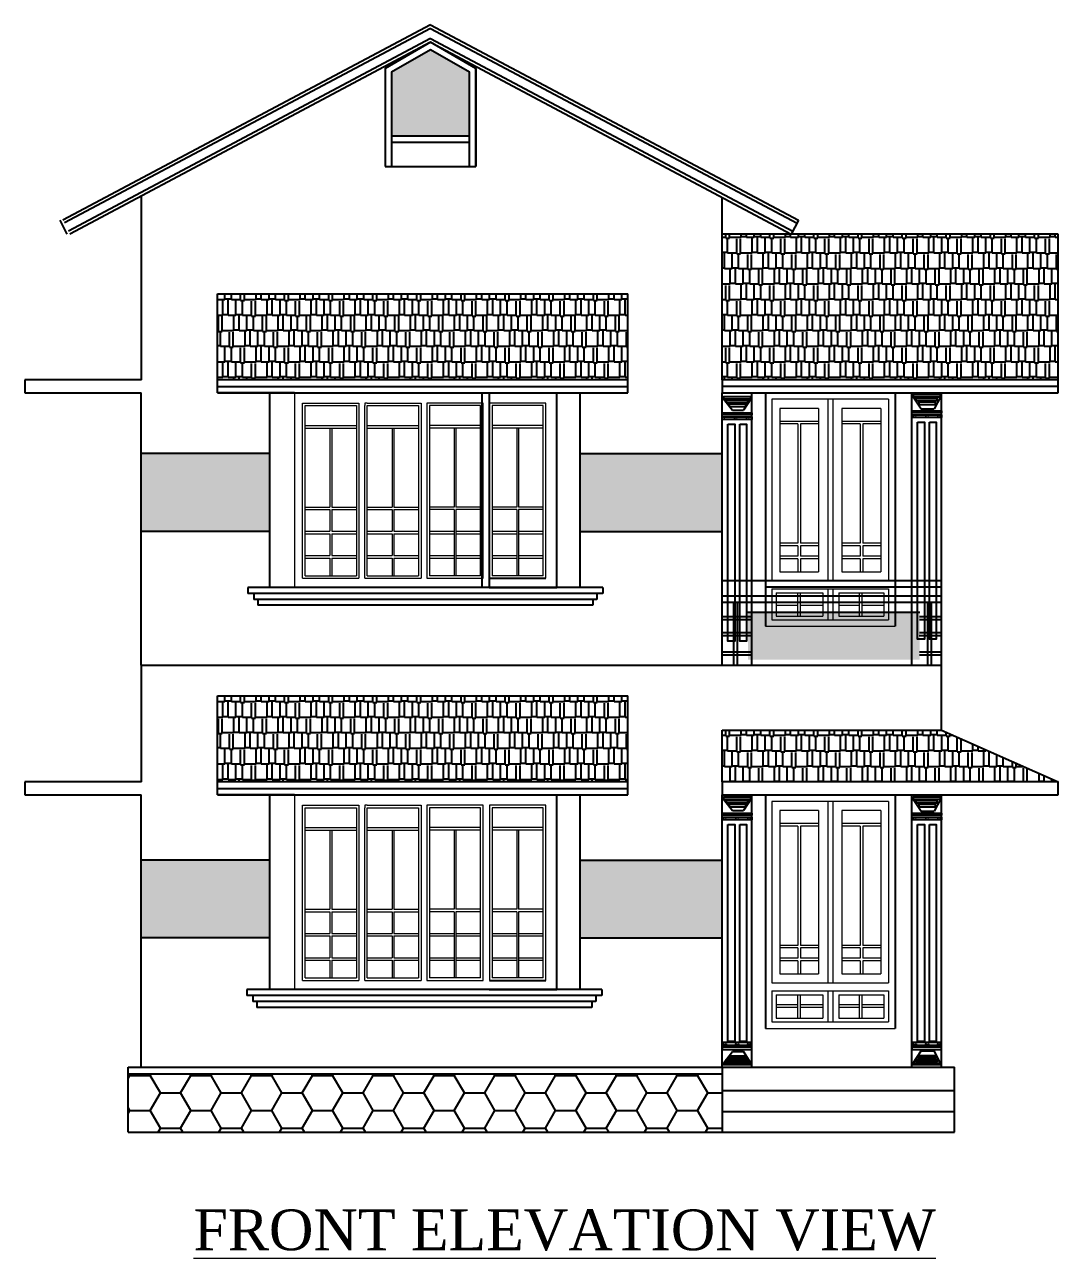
# Model space of a CAD drawing. Header units: inches. Extents: x -677 to 3274, y -231 to 2049.
# Drawn here: x 662 to 1458, y 1098 to 2049 of the extents above; entities that cross this region are included whole.
import ezdxf

# ---------------------------------------------------------------- set-up
doc = ezdxf.new("R2010")
doc.units = ezdxf.units.IN
doc.header["$MEASUREMENT"] = 0
doc.styles.add('style1', font='times.ttf')
pattern_1 = [(0, (-5139.905, -1426.494), (25.5, 12), [6, -5, 7, -3, 9, -4]), (0, (-5133.905, -1425.994), (25.5, 12), [5, -19, 4, -6]), (0, (-5121.905, -1427.244), (25.5, 12), [3, -31]), (90, (-5139.905, -1426.494), (-8.5, 12), [11.5, -36.5]), (90, (-5133.905, -1426.494), (-8.5, 12), [11.25, -36.75]), (90, (-5128.905, -1426.494), (-8.5, 12), [10.5, -37.5]), (90, (-5121.905, -1427.244), (-8.5, 12), [11.5, -36.5]), (90, (-5118.905, -1427.244), (-8.5, 12), [11.5, -36.5]), (90, (-5109.905, -1426.494), (-8.5, 12), [11, -37])]

msp = doc.modelspace()

# ---------------------------------------------------------------- hatches: boundary and pattern name
for points in [[(1004.63383, 2012.71832), (974.63383, 2030.03882), (944.63383, 2012.71832), (944.63383, 1963.77104), (1004.63383, 1963.77104)], [(1351.64267, 1596.2347), (1219.22724, 1596.2347), (1219.22724, 1559.89166), (1351.64267, 1559.89166)]]:
    msp.add_hatch(color=137).paths.add_polyline_path(points)
h = msp.add_hatch()
h.set_pattern_fill('AR-RSHKE', color=135, style=0)
h.set_pattern_definition(pattern_1)
h.paths.add_polyline_path([(1458.49619, 1887.91708), (1199.29363, 1887.91708), (1199.29363, 1775.53666), (1458.49619, 1775.53666)])
h = msp.add_hatch()
h.set_pattern_fill('AR-RSHKE', color=135, style=0)
h.set_pattern_definition(pattern_1)
h.paths.add_polyline_path([(1126.80777, 1841.99345), (810.42971, 1841.99345), (810.42971, 1775.53666), (1126.80777, 1775.53666)])
h = msp.add_hatch()
h.set_pattern_fill('AR-CONC', color=256, scale=1.5, style=0)
h.set_pattern_definition([(50, (-5139.905, -1426.494), (10.758903, -0.941282), [1.125, -12.375]), (355, (-5139.905, -1426.494), (-2.08127, 11.282882), [0.9, -9.9]), (100.4514, (-5139.009, -1426.573), (8.67764, 10.341593), [0.956103, -10.517132]), (46.1842, (-5139.905, -1423.494), (16.008616, -2.482785), [1.6875, -18.5625]), (96.6356, (-5138.571, -1423.701), (14.01994, 14.611768), [1.434154, -15.775695]), (351.1842, (-5139.905, -1423.494), (14.01993, 14.61178), [1.35, -14.85]), (21, (-5138.405, -1424.244), (8.953606, -6.039283), [1.125, -12.375]), (326, (-5138.405, -1424.244), (3.64973, 10.87725), [0.9, -9.9]), (71.4514, (-5137.659, -1424.748), (12.60334, 4.837957), [0.956103, -10.517132]), (37.5, (-5139.905, -1426.4944), (0.1823978, 4.9934078), [0, -9.78, 0, -10.05, 0, -9.9375]), (7.5, (-5139.905, -1426.4944), (3.946043, 5.9161757), [0, -5.73, 0, -9.555, 0, -3.7875]), (327.5, (-5143.25, -1426.4944), (8.0073365, -0.338323), [0, -3.75, 0, -11.7, 0, -15.525]), (317.5, (-5144.75, -1426.4944), (8.7477925, 1.501575), [0, -4.875, 0, -7.77, 0, -11.025])])
h.paths.add_polyline_path([(850.65147, 1405.22646), (751.49619, 1405.22646), (751.49619, 1345.22646), (850.65147, 1345.22646)])
h.paths.add_polyline_path([(1199.29363, 1405.22646), (1089.97021, 1405.22646), (1089.97021, 1345.22646), (1199.29363, 1345.22646)])
h.paths.add_polyline_path([(1199.29363, 1718.66237), (1089.97021, 1718.66237), (1089.97021, 1658.66237), (1199.29363, 1658.66237)])
h.paths.add_polyline_path([(850.65147, 1718.66237), (751.49619, 1718.66237), (751.49619, 1658.66237), (850.65147, 1658.66237)])
h = msp.add_hatch()
h.set_pattern_fill('AR-RSHKE', color=135, style=0)
h.set_pattern_definition([(0, (-5139.905, -1736.494), (25.5, 12), [6, -5, 7, -3, 9, -4]), (0, (-5133.905, -1735.994), (25.5, 12), [5, -19, 4, -6]), (0, (-5121.905, -1737.244), (25.5, 12), [3, -31]), (90, (-5139.905, -1736.494), (-8.5, 12), [11.5, -36.5]), (90, (-5133.905, -1736.494), (-8.5, 12), [11.25, -36.75]), (90, (-5128.905, -1736.494), (-8.5, 12), [10.5, -37.5]), (90, (-5121.905, -1737.244), (-8.5, 12), [11.5, -36.5]), (90, (-5118.905, -1737.244), (-8.5, 12), [11.5, -36.5]), (90, (-5109.905, -1736.494), (-8.5, 12), [11, -37])])
h.paths.add_polyline_path([(1126.80777, 1531.99345), (810.42971, 1531.99345), (810.42971, 1465.53666), (1126.80777, 1465.53666)])
h = msp.add_hatch()
h.set_pattern_fill('AR-RSHKE', color=135, style=0)
h.set_pattern_definition(pattern_1)
h.paths.add_polyline_path([(1368.49619, 1505.53666), (1199.29363, 1505.53666), (1199.29363, 1465.53666), (1458.49619, 1465.53666)])
h = msp.add_hatch()
h.set_pattern_fill('HONEY', color=256, scale=125, style=0)
h.set_pattern_definition([(0, (-5139.905, -1426.494), (23.4375, 13.531647), [15.625, -31.25]), (120, (-5139.905, -1426.494), (-23.4375, 13.531647), [15.625, -31.25]), (60, (-5139.905, -1426.494), (5e-08, 27.063294), [-31.25, 15.625])])
h.paths.add_polyline_path([(1199.29363, 1240.53666), (741.49619, 1240.53666), (741.49619, 1195.53666), (1199.29363, 1195.53666)])

# ---------------------------------------------------------------- linework, layer by layer
for p, q in [((974.63383, 2049.40317), (691.26913, 1898.73549)), ((974.63383, 2046.57174), (692.38678, 1896.49833)), ((974.63383, 2049.40317), (1258.26749, 1898.59248)), ((974.63383, 2046.57174), (1257.09381, 1896.38511)), ((974.63383, 2038.64375), (695.51618, 1890.23427)), ((974.63383, 2035.81233), (696.63383, 1887.99711)), ((974.63383, 2038.64375), (1253.80751, 1890.20447)), ((974.63383, 2035.81233), (1252.63383, 1887.99711)), ((1009.63383, 2015.60507), (1009.63383, 1939.98102)), ((944.63383, 1963.77104), (1004.63383, 1963.77104)), ((944.63383, 1958.77104), (1004.63383, 1958.77104)), ((751.78578, 1865.53666), (751.78578, 1917.32192)), ((1199.29363, 1778.00558), (1199.29363, 1916.35859)), ((694.44385, 1887.99711), (689.07916, 1898.73549)), ((1258.26749, 1898.59248), (1252.63383, 1887.99711)), ((1458.49619, 1887.91708), (1199.29363, 1887.91708)), ((1458.49619, 1775.53666), (1458.49619, 1887.91708)), ((751.78578, 1775.53666), (751.78578, 1865.53666)), ((810.42971, 1775.53666), (810.42971, 1841.99345)), ((810.42971, 1841.99345), (1126.80777, 1841.99345)), ((1126.80777, 1775.53666), (1126.80777, 1841.99345)), ((751.78578, 1775.53666), (661.78578, 1775.53666)), ((661.78578, 1775.53666), (661.78578, 1765.53666)), ((810.42971, 1765.53666), (810.42971, 1775.53666)), ((1125.24444, 1775.53666), (810.42971, 1775.53666)), ((810.42971, 1770.53666), (1126.80777, 1770.53666)), ((1126.80777, 1775.53666), (1125.24444, 1775.53666)), ((1126.80777, 1765.53666), (1126.80777, 1775.53666)), ((1458.49619, 1775.53666), (1199.29363, 1775.53666)), ((1199.29363, 1775.53666), (1199.29363, 1765.53666)), ((1458.49619, 1770.53666), (1199.29363, 1770.53666)), ((1458.49619, 1765.53666), (1458.49619, 1775.53666)), ((1458.49619, 1765.53666), (1458.49619, 1775.53666)), ((661.78578, 1765.53666), (751.49619, 1765.53666)), ((751.49619, 1555.53666), (751.49619, 1765.53666)), ((810.42971, 1765.53666), (1126.80777, 1765.53666)), ((869.75259, 1765.53666), (810.42971, 1765.53666)), ((850.65147, 1615.53666), (850.65147, 1765.53666)), ((1014.29728, 1615.53666), (1014.29728, 1765.53666)), ((1019.94341, 1615.53666), (1019.94341, 1765.53666)), ((1071.92939, 1615.53666), (1071.92939, 1765.53666)), ((1089.97021, 1615.53666), (1089.97021, 1765.53666)), ((1199.29363, 1765.53666), (1368.49619, 1765.53666)), ((1199.29363, 1555.53666), (1199.29363, 1765.53666)), ((1200.45386, 1760.9142), (1207.31699, 1752.08245)), ((1221.56957, 1760.9142), (1215.72382, 1752.08245)), ((1222.29363, 1555.53666), (1222.29363, 1765.53666)), ((1232.70232, 1765.53666), (1232.70232, 1585.53666)), ((1332.70232, 1765.53666), (1332.70232, 1585.53666)), ((1345.49619, 1555.53666), (1345.49619, 1765.53666)), ((1346.61002, 1762.4684), (1352.6732, 1753.0777)), ((1367.72573, 1762.4684), (1362.70558, 1753.0777)), ((1368.49619, 1555.53666), (1368.49619, 1765.53666)), ((1368.49619, 1765.53666), (1458.49619, 1765.53666)), ((1207.31699, 1752.08245), (1215.72382, 1752.08245)), ((1352.6732, 1753.0777), (1362.70558, 1753.0777)), ((850.65147, 1718.66237), (751.49619, 1718.66237)), ((1089.97021, 1718.66237), (1199.29363, 1718.66237)), ((850.65147, 1658.66237), (751.49619, 1658.66237)), ((1089.97021, 1658.66237), (1199.29363, 1658.66237)), ((1020.03334, 1622.53666), (1063.45439, 1622.53666)), ((1368.49619, 1620.68962), (1199.29363, 1620.68962)), ((1107.3326, 1615.53666), (833.74253, 1615.53666)), ((833.74253, 1615.53666), (833.74253, 1610.92559)), ((1107.3326, 1610.92559), (833.74253, 1610.92559)), ((838.35359, 1610.92559), (838.35359, 1606.31452)), ((1019.75259, 1615.53666), (1071.92939, 1615.53666)), ((1102.72153, 1610.92559), (1102.72153, 1606.31452)), ((1107.3326, 1615.53666), (1107.3326, 1610.92559)), ((1368.49619, 1608.81617), (1199.29363, 1608.81617)), ((1368.49619, 1615.68962), (1232.70232, 1615.68962)), ((1102.72153, 1606.31452), (838.35359, 1606.31452)), ((841.42764, 1606.31452), (841.42764, 1601.70345)), ((1099.64748, 1601.70345), (841.42764, 1601.70345)), ((1099.64748, 1606.31452), (1099.64748, 1601.70345)), ((1368.49619, 1603.81617), (1199.29363, 1603.81617)), ((1208.1213, 1603.81617), (1208.1213, 1555.53666)), ((1210.9567, 1603.81617), (1210.9567, 1555.53666)), ((1357.64565, 1603.81617), (1357.64565, 1555.53666)), ((1360.48105, 1603.81617), (1360.48105, 1555.53666)), ((1222.29363, 1590.61153), (1199.19115, 1590.61153)), ((1222.29363, 1592.8641), (1199.29363, 1592.8641)), ((1351.64267, 1596.2347), (1219.22724, 1596.2347)), ((1368.39372, 1590.61153), (1351.42126, 1590.61153)), ((1368.49619, 1592.8641), (1351.52373, 1592.8641)), ((1222.29363, 1580.48558), (1199.16454, 1580.48558)), ((1368.3671, 1580.48558), (1351.39465, 1580.48558)), ((1222.29363, 1578.23301), (1199.06207, 1578.23301)), ((1368.26463, 1578.23301), (1351.29217, 1578.23301)), ((1222.29363, 1563.2552), (1199.19115, 1563.2552)), ((1222.29363, 1565.50777), (1199.29363, 1565.50777)), ((1368.39372, 1563.2552), (1351.42126, 1563.2552)), ((1368.49619, 1565.50777), (1351.52373, 1565.50777)), ((751.78578, 1555.53666), (1368.49619, 1555.53666)), ((751.78578, 1465.53666), (751.78578, 1555.53666)), ((1368.49619, 1505.53666), (1368.49619, 1555.53666)), ((810.42971, 1465.53666), (810.42971, 1531.99345)), ((810.42971, 1531.99345), (1126.80777, 1531.99345)), ((1126.80777, 1465.53666), (1126.80777, 1531.99345)), ((1199.29363, 1465.53666), (1199.29363, 1505.53666)), ((751.78578, 1465.53666), (661.78578, 1465.53666)), ((661.78578, 1465.53666), (661.78578, 1455.53666)), ((810.42971, 1455.53666), (810.42971, 1465.53666)), ((1125.24444, 1465.53666), (810.42971, 1465.53666)), ((1126.80777, 1465.53666), (1125.24444, 1465.53666)), ((1126.80777, 1455.53666), (1126.80777, 1465.53666)), ((1199.29363, 1465.53666), (1199.29363, 1455.53666)), ((1458.49619, 1455.53666), (1458.49619, 1465.53666)), ((661.78578, 1455.53666), (751.49619, 1455.53666)), ((751.49619, 1245.53666), (751.49619, 1455.53666)), ((810.42971, 1460.53666), (1126.80777, 1460.53666)), ((869.75259, 1455.53666), (810.42971, 1455.53666)), ((810.42971, 1455.53666), (1126.80777, 1455.53666)), ((869.75259, 1455.53666), (810.42971, 1455.53666)), ((850.65147, 1305.53666), (850.65147, 1455.53666)), ((1071.92939, 1305.53666), (1071.92939, 1455.53666)), ((1089.97021, 1305.53666), (1089.97021, 1455.53666)), ((1199.29363, 1455.53666), (1368.49619, 1455.53666)), ((1199.29363, 1245.53666), (1199.29363, 1455.53666)), ((1222.29363, 1245.53666), (1222.29363, 1455.53666)), ((1232.70232, 1455.53666), (1232.70232, 1275.53666)), ((1332.70232, 1455.53666), (1332.70232, 1275.53666)), ((1345.49619, 1245.53666), (1345.49619, 1455.53666)), ((1368.49619, 1245.53666), (1368.49619, 1455.53666)), ((1368.49619, 1455.53666), (1458.49619, 1455.53666)), ((1200.45386, 1452.26453), (1207.31699, 1443.43278)), ((1221.56957, 1452.26453), (1215.72382, 1443.43278)), ((1346.61002, 1452.26453), (1352.6732, 1442.87383)), ((1367.72573, 1452.26453), (1362.70558, 1442.87383)), ((1207.31699, 1443.43278), (1215.72382, 1443.43278)), ((1352.6732, 1442.87383), (1362.70558, 1442.87383)), ((850.65147, 1405.22646), (751.49619, 1405.22646)), ((1089.97021, 1405.22646), (1199.29363, 1405.22646)), ((850.65147, 1345.22646), (751.49619, 1345.22646)), ((1089.97021, 1345.22646), (1199.29363, 1345.22646)), ((1106.60212, 1305.53666), (833.01205, 1305.53666)), ((833.01205, 1305.53666), (833.01205, 1300.92559)), ((1019.75259, 1305.53666), (1071.92939, 1305.53666)), ((1020.03334, 1312.53666), (1063.45439, 1312.53666)), ((1106.60212, 1305.53666), (1106.60212, 1300.92559)), ((1106.60212, 1300.92559), (833.01205, 1300.92559)), ((837.62312, 1300.92559), (837.62312, 1296.31452)), ((1101.99105, 1296.31452), (837.62312, 1296.31452)), ((840.69716, 1296.31452), (840.69716, 1291.70345)), ((1098.91701, 1296.31452), (1098.91701, 1291.70345)), ((1101.99105, 1300.92559), (1101.99105, 1296.31452)), ((1098.91701, 1291.70345), (840.69716, 1291.70345)), ((1200.45386, 1248.8088), (1207.31699, 1257.64054)), ((1207.31699, 1257.64054), (1215.72382, 1257.64054)), ((1221.56957, 1248.8088), (1215.72382, 1257.64054)), ((1346.61002, 1248.8088), (1352.6732, 1258.19949)), ((1352.6732, 1258.19949), (1362.70558, 1258.19949)), ((1367.72573, 1248.8088), (1362.70558, 1258.19949)), ((741.49619, 1195.53666), (741.49619, 1245.53666)), ((741.49619, 1245.53666), (1378.49619, 1245.53666)), ((741.49619, 1245.53666), (751.49619, 1245.53666)), ((741.49619, 1240.53666), (1199.29363, 1240.53666)), ((1199.29363, 1245.53666), (1199.29363, 1195.53666)), ((1378.49619, 1195.53666), (1378.49619, 1245.53666)), ((1199.29363, 1227.53666), (1378.49619, 1227.53666)), ((1199.29363, 1211.53666), (1378.49619, 1211.53666)), ((741.49619, 1195.53666), (1378.49619, 1195.53666))]:
    msp.add_line(p, q)
at = {"color": 1}
for p, q in [((939.63383, 1939.98102), (1009.63383, 1939.98102)), ((1199.29363, 1775.53666), (1199.29363, 1865.53666))]:
    msp.add_line(p, q, dxfattribs=at)
at = {"lineweight": 20}
for p, q in [((869.75259, 1765.53666), (869.75259, 1615.53666)), ((869.75259, 1765.53666), (1019.75259, 1765.53666)), ((876.0391, 1622.53666), (876.0391, 1757.64192)), ((876.0391, 1757.64192), (917.48647, 1757.64192)), ((878.01279, 1755.66824), (917.48647, 1755.66824)), ((878.01279, 1624.51034), (878.01279, 1755.66824)), ((917.48647, 1757.64192), (919.46016, 1757.64192)), ((917.48647, 1755.66824), (917.48647, 1624.51034)), ((919.46016, 1757.64192), (919.46016, 1755.66824)), ((919.46016, 1755.66824), (919.46016, 1622.53666)), ((925.87644, 1757.64192), (923.90276, 1757.64192)), ((923.90276, 1757.64192), (923.90276, 1755.66824)), ((923.90276, 1622.53666), (923.90276, 1755.66824)), ((925.87644, 1757.64192), (965.35013, 1757.64192)), ((925.87644, 1755.66824), (965.35013, 1755.66824)), ((925.87644, 1624.51034), (925.87644, 1755.66824)), ((965.35013, 1757.64192), (967.32381, 1757.64192)), ((965.35013, 1755.66824), (965.35013, 1624.51034)), ((967.32381, 1757.64192), (967.32381, 1755.66824)), ((967.32381, 1755.66824), (967.32381, 1622.53666)), ((973.7401, 1757.64192), (971.76641, 1757.64192)), ((971.76641, 1757.64192), (971.76641, 1755.66824)), ((971.76641, 1755.66824), (971.76641, 1622.53666)), ((1015.18747, 1757.64192), (973.7401, 1757.64192)), ((973.7401, 1755.66824), (973.7401, 1624.51034)), ((1013.21378, 1755.66824), (973.7401, 1755.66824)), ((1013.21378, 1624.51034), (1013.21378, 1755.66824)), ((1015.18747, 1622.53666), (1015.18747, 1757.64192)), ((1022.00703, 1757.64192), (1020.03334, 1757.64192)), ((1020.03334, 1757.64192), (1020.03334, 1755.66824)), ((1020.03334, 1755.66824), (1020.03334, 1622.53666)), ((1063.45439, 1757.64192), (1022.00703, 1757.64192)), ((1022.00703, 1755.66824), (1022.00703, 1624.51034)), ((1061.48071, 1755.66824), (1022.00703, 1755.66824)), ((1061.48071, 1624.51034), (1061.48071, 1755.66824)), ((1063.45439, 1622.53666), (1063.45439, 1757.64192)), ((878.01279, 1740.32136), (917.48647, 1740.32136)), ((878.01279, 1738.34768), (917.48647, 1738.34768)), ((925.87644, 1740.32136), (965.35013, 1740.32136)), ((925.87644, 1738.34768), (965.35013, 1738.34768)), ((1013.21378, 1740.32136), (973.7401, 1740.32136)), ((1013.21378, 1738.34768), (973.7401, 1738.34768)), ((1061.48071, 1740.32136), (1022.00703, 1740.32136)), ((1061.48071, 1738.34768), (1022.00703, 1738.34768)), ((878.01279, 1677.46494), (897.04963, 1677.46494)), ((878.01279, 1675.49126), (897.04963, 1675.49126)), ((898.44963, 1677.46494), (917.48647, 1677.46494)), ((898.44963, 1675.49126), (917.48647, 1675.49126)), ((925.87644, 1677.46494), (944.91329, 1677.46494)), ((925.87644, 1675.49126), (944.91329, 1675.49126)), ((946.31329, 1677.46494), (965.35013, 1677.46494)), ((946.31329, 1675.49126), (965.35013, 1675.49126)), ((992.77694, 1677.46494), (973.7401, 1677.46494)), ((992.77694, 1675.49126), (973.7401, 1675.49126)), ((1013.21378, 1677.46494), (994.17694, 1677.46494)), ((1013.21378, 1675.49126), (994.17694, 1675.49126)), ((1041.04387, 1677.46494), (1022.00703, 1677.46494)), ((1041.04387, 1675.49126), (1022.00703, 1675.49126)), ((1061.48071, 1677.46494), (1042.44387, 1677.46494)), ((1061.48071, 1675.49126), (1042.44387, 1675.49126)), ((878.01279, 1658.78571), (897.04963, 1658.78571)), ((878.01279, 1656.81203), (897.04963, 1656.81203)), ((898.44963, 1658.78571), (917.48647, 1658.78571)), ((898.44963, 1656.81203), (917.48647, 1656.81203)), ((925.87644, 1658.78571), (944.91329, 1658.78571)), ((925.87644, 1656.81203), (944.91329, 1656.81203)), ((946.31329, 1658.78571), (965.35013, 1658.78571)), ((946.31329, 1656.81203), (965.35013, 1656.81203)), ((973.7401, 1658.78571), (992.77694, 1658.78571)), ((973.7401, 1656.81203), (992.77694, 1656.81203)), ((994.17694, 1658.78571), (1013.21378, 1658.78571)), ((994.17694, 1656.81203), (1013.21378, 1656.81203)), ((1022.00703, 1658.78571), (1041.04387, 1658.78571)), ((1022.00703, 1656.81203), (1041.04387, 1656.81203)), ((1042.44387, 1658.78571), (1061.48071, 1658.78571)), ((1042.44387, 1656.81203), (1061.48071, 1656.81203)), ((878.01279, 1639.99747), (897.04963, 1639.99747)), ((878.01279, 1638.02379), (897.04963, 1638.02379)), ((898.44963, 1639.99747), (917.48647, 1639.99747)), ((898.44963, 1638.02379), (917.48647, 1638.02379)), ((925.87644, 1639.99747), (944.91329, 1639.99747)), ((925.87644, 1638.02379), (944.91329, 1638.02379)), ((946.31329, 1639.99747), (965.35013, 1639.99747)), ((946.31329, 1638.02379), (965.35013, 1638.02379)), ((973.7401, 1639.99747), (992.77694, 1639.99747)), ((973.7401, 1638.02379), (992.77694, 1638.02379)), ((994.17694, 1639.99747), (1013.21378, 1639.99747)), ((994.17694, 1638.02379), (1013.21378, 1638.02379)), ((1022.00703, 1639.99747), (1041.04387, 1639.99747)), ((1022.00703, 1638.02379), (1041.04387, 1638.02379)), ((1042.44387, 1639.99747), (1061.48071, 1639.99747)), ((1042.44387, 1638.02379), (1061.48071, 1638.02379)), ((876.0391, 1622.53666), (919.46016, 1622.53666)), ((876.0391, 1622.53666), (919.46016, 1622.53666)), ((878.01279, 1624.51034), (917.48647, 1624.51034)), ((923.90276, 1622.53666), (967.32381, 1622.53666)), ((925.87644, 1624.51034), (965.35013, 1624.51034)), ((1013.21378, 1624.51034), (973.7401, 1624.51034)), ((1061.48071, 1624.51034), (1022.00703, 1624.51034)), ((869.75259, 1615.53666), (1019.75259, 1615.53666)), ((869.75259, 1455.53666), (869.75259, 1305.53666)), ((869.75259, 1455.53666), (1019.75259, 1455.53666)), ((876.0391, 1312.53666), (876.0391, 1447.64192)), ((876.0391, 1447.64192), (917.48647, 1447.64192)), ((917.48647, 1447.64192), (919.46016, 1447.64192)), ((919.46016, 1447.64192), (919.46016, 1445.66824)), ((925.87644, 1447.64192), (923.90276, 1447.64192)), ((923.90276, 1447.64192), (923.90276, 1445.66824)), ((925.87644, 1447.64192), (965.35013, 1447.64192)), ((965.35013, 1447.64192), (967.32381, 1447.64192)), ((967.32381, 1447.64192), (967.32381, 1445.66824)), ((973.7401, 1447.64192), (971.76641, 1447.64192)), ((971.76641, 1447.64192), (971.76641, 1445.66824)), ((1015.18747, 1447.64192), (973.7401, 1447.64192)), ((1015.18747, 1312.53666), (1015.18747, 1447.64192)), ((1022.00703, 1447.64192), (1020.03334, 1447.64192)), ((1020.03334, 1447.64192), (1020.03334, 1445.66824)), ((1063.45439, 1447.64192), (1022.00703, 1447.64192)), ((1063.45439, 1312.53666), (1063.45439, 1447.64192)), ((878.01279, 1445.66824), (917.48647, 1445.66824)), ((878.01279, 1314.51034), (878.01279, 1445.66824)), ((917.48647, 1445.66824), (917.48647, 1314.51034)), ((919.46016, 1445.66824), (919.46016, 1312.53666)), ((923.90276, 1312.53666), (923.90276, 1445.66824)), ((925.87644, 1445.66824), (965.35013, 1445.66824)), ((925.87644, 1314.51034), (925.87644, 1445.66824)), ((965.35013, 1445.66824), (965.35013, 1314.51034)), ((967.32381, 1445.66824), (967.32381, 1312.53666)), ((971.76641, 1445.66824), (971.76641, 1312.53666)), ((973.7401, 1445.66824), (973.7401, 1314.51034)), ((1013.21378, 1445.66824), (973.7401, 1445.66824)), ((1013.21378, 1314.51034), (1013.21378, 1445.66824)), ((1020.03334, 1445.66824), (1020.03334, 1312.53666)), ((1022.00703, 1445.66824), (1022.00703, 1314.51034)), ((1061.48071, 1445.66824), (1022.00703, 1445.66824)), ((1061.48071, 1314.51034), (1061.48071, 1445.66824)), ((878.01279, 1430.32136), (917.48647, 1430.32136)), ((878.01279, 1428.34768), (917.48647, 1428.34768)), ((925.87644, 1430.32136), (965.35013, 1430.32136)), ((925.87644, 1428.34768), (965.35013, 1428.34768)), ((1013.21378, 1430.32136), (973.7401, 1430.32136)), ((1013.21378, 1428.34768), (973.7401, 1428.34768)), ((1061.48071, 1430.32136), (1022.00703, 1430.32136)), ((1061.48071, 1428.34768), (1022.00703, 1428.34768)), ((878.01279, 1367.46494), (897.04963, 1367.46494)), ((878.01279, 1365.49126), (897.04963, 1365.49126)), ((898.44963, 1367.46494), (917.48647, 1367.46494)), ((898.44963, 1365.49126), (917.48647, 1365.49126)), ((925.87644, 1367.46494), (944.91329, 1367.46494)), ((925.87644, 1365.49126), (944.91329, 1365.49126)), ((946.31329, 1367.46494), (965.35013, 1367.46494)), ((946.31329, 1365.49126), (965.35013, 1365.49126)), ((992.77694, 1367.46494), (973.7401, 1367.46494)), ((992.77694, 1365.49126), (973.7401, 1365.49126)), ((1013.21378, 1367.46494), (994.17694, 1367.46494)), ((1013.21378, 1365.49126), (994.17694, 1365.49126)), ((1041.04387, 1367.46494), (1022.00703, 1367.46494)), ((1041.04387, 1365.49126), (1022.00703, 1365.49126)), ((1061.48071, 1367.46494), (1042.44387, 1367.46494)), ((1061.48071, 1365.49126), (1042.44387, 1365.49126)), ((878.01279, 1348.78571), (897.04963, 1348.78571)), ((878.01279, 1346.81203), (897.04963, 1346.81203)), ((898.44963, 1348.78571), (917.48647, 1348.78571)), ((898.44963, 1346.81203), (917.48647, 1346.81203)), ((925.87644, 1348.78571), (944.91329, 1348.78571)), ((925.87644, 1346.81203), (944.91329, 1346.81203)), ((946.31329, 1348.78571), (965.35013, 1348.78571)), ((946.31329, 1346.81203), (965.35013, 1346.81203)), ((973.7401, 1348.78571), (992.77694, 1348.78571)), ((973.7401, 1346.81203), (992.77694, 1346.81203)), ((994.17694, 1348.78571), (1013.21378, 1348.78571)), ((994.17694, 1346.81203), (1013.21378, 1346.81203)), ((1022.00703, 1348.78571), (1041.04387, 1348.78571)), ((1022.00703, 1346.81203), (1041.04387, 1346.81203)), ((1042.44387, 1348.78571), (1061.48071, 1348.78571)), ((1042.44387, 1346.81203), (1061.48071, 1346.81203)), ((878.01279, 1329.99747), (897.04963, 1329.99747)), ((878.01279, 1328.02379), (897.04963, 1328.02379)), ((898.44963, 1329.99747), (917.48647, 1329.99747)), ((898.44963, 1328.02379), (917.48647, 1328.02379)), ((925.87644, 1329.99747), (944.91329, 1329.99747)), ((925.87644, 1328.02379), (944.91329, 1328.02379)), ((946.31329, 1329.99747), (965.35013, 1329.99747)), ((946.31329, 1328.02379), (965.35013, 1328.02379)), ((973.7401, 1329.99747), (992.77694, 1329.99747)), ((973.7401, 1328.02379), (992.77694, 1328.02379)), ((994.17694, 1329.99747), (1013.21378, 1329.99747)), ((994.17694, 1328.02379), (1013.21378, 1328.02379)), ((1022.00703, 1329.99747), (1041.04387, 1329.99747)), ((1022.00703, 1328.02379), (1041.04387, 1328.02379)), ((1042.44387, 1329.99747), (1061.48071, 1329.99747)), ((1042.44387, 1328.02379), (1061.48071, 1328.02379)), ((878.01279, 1314.51034), (917.48647, 1314.51034)), ((925.87644, 1314.51034), (965.35013, 1314.51034)), ((1013.21378, 1314.51034), (973.7401, 1314.51034)), ((1061.48071, 1314.51034), (1022.00703, 1314.51034)), ((869.75259, 1305.53666), (1019.75259, 1305.53666)), ((876.0391, 1312.53666), (919.46016, 1312.53666)), ((876.0391, 1312.53666), (919.46016, 1312.53666)), ((923.90276, 1312.53666), (967.32381, 1312.53666))]:
    msp.add_line(p, q, dxfattribs=at)
at = {"lineweight": 13}
for p, q in [((1237.70232, 1760.53666), (1237.70232, 1620.53666)), ((1327.70232, 1760.53666), (1237.70232, 1760.53666)), ((1280.73597, 1760.53666), (1280.73597, 1620.53666)), ((1284.73597, 1760.53666), (1284.73597, 1620.53666)), ((1327.70232, 1760.53666), (1327.70232, 1620.53666)), ((1332.70232, 1760.53666), (1332.70232, 1620.53666)), ((1243.73597, 1753.53666), (1243.73597, 1627.53666)), ((1273.73597, 1753.53666), (1243.73597, 1753.53666)), ((1273.73597, 1753.53666), (1273.73597, 1627.53666)), ((1291.73597, 1753.53666), (1291.73597, 1627.53666)), ((1321.73597, 1753.53666), (1291.73597, 1753.53666)), ((1321.73597, 1753.53666), (1321.73597, 1627.53666)), ((1273.73597, 1743.53666), (1243.73597, 1743.53666)), ((1257.73597, 1741.53666), (1243.73597, 1741.53666)), ((1257.73597, 1741.53666), (1257.73597, 1649.53666)), ((1273.73597, 1741.53666), (1259.73597, 1741.53666)), ((1259.73597, 1741.53666), (1259.73597, 1649.53666)), ((1321.73597, 1743.53666), (1291.73597, 1743.53666)), ((1305.73597, 1741.53666), (1291.73597, 1741.53666)), ((1305.73597, 1741.53666), (1305.73597, 1649.53666)), ((1321.73597, 1741.53666), (1307.73597, 1741.53666)), ((1307.73597, 1741.53666), (1307.73597, 1649.53666)), ((1257.73597, 1649.53666), (1243.73597, 1649.53666)), ((1257.73597, 1647.53666), (1243.73597, 1647.53666)), ((1257.73597, 1647.53666), (1257.73597, 1639.53666)), ((1273.73597, 1649.53666), (1259.73597, 1649.53666)), ((1273.73597, 1647.53666), (1259.73597, 1647.53666)), ((1259.73597, 1647.53666), (1259.73597, 1639.53666)), ((1305.73597, 1649.53666), (1291.73597, 1649.53666)), ((1305.73597, 1647.53666), (1291.73597, 1647.53666)), ((1305.73597, 1647.53666), (1305.73597, 1639.53666)), ((1321.73597, 1649.53666), (1307.73597, 1649.53666)), ((1321.73597, 1647.53666), (1307.73597, 1647.53666)), ((1307.73597, 1647.53666), (1307.73597, 1639.53666)), ((1257.73597, 1639.53666), (1243.73597, 1639.53666)), ((1257.73597, 1637.53666), (1243.73597, 1637.53666)), ((1257.73597, 1637.53666), (1257.73597, 1627.53666)), ((1273.73597, 1639.53666), (1259.73597, 1639.53666)), ((1273.73597, 1637.53666), (1259.73597, 1637.53666)), ((1259.73597, 1637.53666), (1259.73597, 1627.53666)), ((1305.73597, 1639.53666), (1291.73597, 1639.53666)), ((1305.73597, 1637.53666), (1291.73597, 1637.53666)), ((1305.73597, 1637.53666), (1305.73597, 1627.53666)), ((1321.73597, 1639.53666), (1307.73597, 1639.53666)), ((1321.73597, 1637.53666), (1307.73597, 1637.53666)), ((1307.73597, 1637.53666), (1307.73597, 1627.53666)), ((1243.73597, 1627.53666), (1273.73597, 1627.53666)), ((1291.73597, 1627.53666), (1321.73597, 1627.53666)), ((1237.70232, 1620.53666), (1327.70232, 1620.53666)), ((1237.68297, 1614.45284), (1327.70232, 1614.45284)), ((1237.68297, 1614.45284), (1237.68297, 1590.45284)), ((1240.90801, 1611.45284), (1276.92849, 1611.45284)), ((1240.90801, 1611.45284), (1240.90801, 1593.45284)), ((1257.57398, 1611.45284), (1257.57398, 1593.45284)), ((1259.57398, 1611.45284), (1259.57398, 1593.45284)), ((1276.92849, 1611.45284), (1276.92849, 1593.45284)), ((1280.73597, 1614.45284), (1280.73597, 1590.45284)), ((1284.73597, 1614.45284), (1284.73597, 1590.45284)), ((1289.28659, 1611.45284), (1324.02906, 1611.45284)), ((1289.28659, 1611.45284), (1289.28659, 1593.45284)), ((1305.02906, 1611.45284), (1305.02906, 1593.45284)), ((1307.02906, 1611.45284), (1307.02906, 1593.45284)), ((1324.02906, 1611.45284), (1324.02906, 1593.45284)), ((1327.70232, 1614.45284), (1327.70232, 1590.45284)), ((1257.57398, 1603.62796), (1240.90801, 1603.62796)), ((1257.57398, 1601.62796), (1240.90801, 1601.62796)), ((1276.92849, 1603.62796), (1259.57398, 1603.62796)), ((1276.92849, 1601.62796), (1259.57398, 1601.62796)), ((1305.02906, 1603.62796), (1289.28659, 1603.62796)), ((1305.02906, 1601.62796), (1289.28659, 1601.62796)), ((1324.02906, 1603.62796), (1307.02906, 1603.62796)), ((1324.02906, 1601.62796), (1307.02906, 1601.62796)), ((1237.68297, 1590.45284), (1327.70232, 1590.45284)), ((1240.90801, 1593.45284), (1276.92849, 1593.45284)), ((1289.28659, 1593.45284), (1324.02906, 1593.45284)), ((1232.70232, 1585.53666), (1332.70232, 1585.53666)), ((1237.70232, 1450.53666), (1237.70232, 1310.53666)), ((1327.70232, 1450.53666), (1237.70232, 1450.53666)), ((1280.73597, 1450.53666), (1280.73597, 1310.53666)), ((1284.73597, 1450.53666), (1284.73597, 1310.53666)), ((1327.70232, 1450.53666), (1327.70232, 1310.53666)), ((1332.70232, 1450.53666), (1332.70232, 1310.53666)), ((1243.73597, 1443.53666), (1243.73597, 1317.53666)), ((1273.73597, 1443.53666), (1243.73597, 1443.53666)), ((1273.73597, 1443.53666), (1273.73597, 1317.53666)), ((1291.73597, 1443.53666), (1291.73597, 1317.53666)), ((1321.73597, 1443.53666), (1291.73597, 1443.53666)), ((1321.73597, 1443.53666), (1321.73597, 1317.53666)), ((1273.73597, 1433.53666), (1243.73597, 1433.53666)), ((1257.73597, 1431.53666), (1243.73597, 1431.53666)), ((1257.73597, 1431.53666), (1257.73597, 1339.53666)), ((1273.73597, 1431.53666), (1259.73597, 1431.53666)), ((1259.73597, 1431.53666), (1259.73597, 1339.53666)), ((1321.73597, 1433.53666), (1291.73597, 1433.53666)), ((1305.73597, 1431.53666), (1291.73597, 1431.53666)), ((1305.73597, 1431.53666), (1305.73597, 1339.53666)), ((1321.73597, 1431.53666), (1307.73597, 1431.53666)), ((1307.73597, 1431.53666), (1307.73597, 1339.53666)), ((1257.73597, 1339.53666), (1243.73597, 1339.53666)), ((1257.73597, 1337.53666), (1243.73597, 1337.53666)), ((1257.73597, 1337.53666), (1257.73597, 1329.53666)), ((1273.73597, 1339.53666), (1259.73597, 1339.53666)), ((1273.73597, 1337.53666), (1259.73597, 1337.53666)), ((1259.73597, 1337.53666), (1259.73597, 1329.53666)), ((1305.73597, 1339.53666), (1291.73597, 1339.53666)), ((1305.73597, 1337.53666), (1291.73597, 1337.53666)), ((1305.73597, 1337.53666), (1305.73597, 1329.53666)), ((1321.73597, 1339.53666), (1307.73597, 1339.53666)), ((1321.73597, 1337.53666), (1307.73597, 1337.53666)), ((1307.73597, 1337.53666), (1307.73597, 1329.53666)), ((1257.73597, 1329.53666), (1243.73597, 1329.53666)), ((1257.73597, 1327.53666), (1243.73597, 1327.53666)), ((1257.73597, 1327.53666), (1257.73597, 1317.53666)), ((1273.73597, 1329.53666), (1259.73597, 1329.53666)), ((1273.73597, 1327.53666), (1259.73597, 1327.53666)), ((1259.73597, 1327.53666), (1259.73597, 1317.53666)), ((1305.73597, 1329.53666), (1291.73597, 1329.53666)), ((1305.73597, 1327.53666), (1291.73597, 1327.53666)), ((1305.73597, 1327.53666), (1305.73597, 1317.53666)), ((1321.73597, 1329.53666), (1307.73597, 1329.53666)), ((1321.73597, 1327.53666), (1307.73597, 1327.53666)), ((1307.73597, 1327.53666), (1307.73597, 1317.53666)), ((1243.73597, 1317.53666), (1273.73597, 1317.53666)), ((1291.73597, 1317.53666), (1321.73597, 1317.53666)), ((1237.68297, 1304.45284), (1327.70232, 1304.45284)), ((1237.68297, 1304.45284), (1237.68297, 1280.45284)), ((1237.70232, 1310.53666), (1327.70232, 1310.53666)), ((1280.73597, 1304.45284), (1280.73597, 1280.45284)), ((1284.73597, 1304.45284), (1284.73597, 1280.45284)), ((1327.70232, 1304.45284), (1327.70232, 1280.45284)), ((1240.90801, 1301.45284), (1276.92849, 1301.45284)), ((1240.90801, 1301.45284), (1240.90801, 1283.45284)), ((1257.57398, 1293.62796), (1240.90801, 1293.62796)), ((1257.57398, 1301.45284), (1257.57398, 1283.45284)), ((1259.57398, 1301.45284), (1259.57398, 1283.45284)), ((1276.92849, 1293.62796), (1259.57398, 1293.62796)), ((1276.92849, 1301.45284), (1276.92849, 1283.45284)), ((1289.28659, 1301.45284), (1324.02906, 1301.45284)), ((1289.28659, 1301.45284), (1289.28659, 1283.45284)), ((1305.02906, 1293.62796), (1289.28659, 1293.62796)), ((1305.02906, 1301.45284), (1305.02906, 1283.45284)), ((1307.02906, 1301.45284), (1307.02906, 1283.45284)), ((1324.02906, 1293.62796), (1307.02906, 1293.62796)), ((1324.02906, 1301.45284), (1324.02906, 1283.45284)), ((1257.57398, 1291.62796), (1240.90801, 1291.62796)), ((1276.92849, 1291.62796), (1259.57398, 1291.62796)), ((1305.02906, 1291.62796), (1289.28659, 1291.62796)), ((1324.02906, 1291.62796), (1307.02906, 1291.62796)), ((1232.70232, 1275.53666), (1332.70232, 1275.53666)), ((1237.68297, 1280.45284), (1327.70232, 1280.45284)), ((1240.90801, 1283.45284), (1276.92849, 1283.45284)), ((1289.28659, 1283.45284), (1324.02906, 1283.45284))]:
    msp.add_line(p, q, dxfattribs=at)
at = {"lineweight": 18}
for p, q in [((897.04963, 1738.34768), (897.04963, 1677.46494)), ((898.44963, 1738.34768), (898.44963, 1677.46494)), ((944.91329, 1738.34768), (944.91329, 1677.46494)), ((946.31329, 1738.34768), (946.31329, 1677.46494)), ((992.77694, 1738.34768), (992.77694, 1677.46494)), ((994.17694, 1738.34768), (994.17694, 1677.46494)), ((1041.04387, 1738.34768), (1041.04387, 1677.46494)), ((1042.44387, 1738.34768), (1042.44387, 1677.46494)), ((897.04963, 1675.49126), (897.04963, 1658.78571)), ((898.44963, 1675.49126), (898.44963, 1658.78571)), ((944.91329, 1675.49126), (944.91329, 1658.78571)), ((946.31329, 1675.49126), (946.31329, 1658.78571)), ((992.77694, 1675.49126), (992.77694, 1624.51034)), ((994.17694, 1675.49126), (994.17694, 1624.51034)), ((1041.04387, 1675.49126), (1041.04387, 1624.51034)), ((1042.44387, 1675.49126), (1042.44387, 1624.51034)), ((897.04963, 1656.81203), (897.04963, 1639.99747)), ((898.44963, 1656.81203), (898.44963, 1639.99747)), ((944.91329, 1656.81203), (944.91329, 1639.99747)), ((946.31329, 1656.81203), (946.31329, 1639.99747)), ((897.04963, 1638.02379), (897.04963, 1624.51034)), ((898.44963, 1638.02379), (898.44963, 1624.51034)), ((944.91329, 1638.02379), (944.91329, 1624.51034)), ((946.31329, 1638.02379), (946.31329, 1624.51034)), ((971.76641, 1622.53666), (1015.18747, 1622.53666)), ((897.04963, 1428.34768), (897.04963, 1367.46494)), ((898.44963, 1428.34768), (898.44963, 1367.46494)), ((944.91329, 1428.34768), (944.91329, 1367.46494)), ((946.31329, 1428.34768), (946.31329, 1367.46494)), ((992.77694, 1428.34768), (992.77694, 1367.46494)), ((994.17694, 1428.34768), (994.17694, 1367.46494)), ((1041.04387, 1428.34768), (1041.04387, 1367.46494)), ((1042.44387, 1428.34768), (1042.44387, 1367.46494)), ((897.04963, 1365.49126), (897.04963, 1348.78571)), ((898.44963, 1365.49126), (898.44963, 1348.78571)), ((944.91329, 1365.49126), (944.91329, 1348.78571)), ((946.31329, 1365.49126), (946.31329, 1348.78571)), ((992.77694, 1365.49126), (992.77694, 1314.51034)), ((994.17694, 1365.49126), (994.17694, 1314.51034)), ((1041.04387, 1365.49126), (1041.04387, 1314.51034)), ((1042.44387, 1365.49126), (1042.44387, 1314.51034)), ((897.04963, 1346.81203), (897.04963, 1329.99747)), ((898.44963, 1346.81203), (898.44963, 1329.99747)), ((944.91329, 1346.81203), (944.91329, 1329.99747)), ((946.31329, 1346.81203), (946.31329, 1329.99747)), ((897.04963, 1328.02379), (897.04963, 1314.51034)), ((898.44963, 1328.02379), (898.44963, 1314.51034)), ((944.91329, 1328.02379), (944.91329, 1314.51034)), ((946.31329, 1328.02379), (946.31329, 1314.51034)), ((971.76641, 1312.53666), (1015.18747, 1312.53666))]:
    msp.add_line(p, q, dxfattribs=at)
at = {"color": 135}
for p, q in [((1199.29363, 1505.53666), (1368.49619, 1505.53666)), ((1368.49619, 1505.53666), (1458.49619, 1465.53666)), ((1458.49619, 1465.53666), (1199.29363, 1465.53666))]:
    msp.add_line(p, q, dxfattribs=at)
for points in [[(1009.63383, 1939.98102), (1009.63383, 2015.60507), (974.63383, 2035.81233), (939.63383, 2015.60507), (939.63383, 1939.98102)], [(1004.63383, 1939.98102), (1004.63383, 2012.71832), (974.63383, 2030.03882), (944.63383, 2012.71832), (944.63383, 1939.98102)]]:
    msp.add_lwpolyline(points)
for points in [[(1200.45386, 1760.9142), (1221.56957, 1760.9142), (1221.56957, 1762.41747), (1200.45386, 1762.41747)], [(1346.61002, 1762.4684), (1367.72573, 1762.4684), (1367.72573, 1763.97167), (1346.61002, 1763.97167)], [(1348.69995, 1759.51245), (1365.24052, 1759.51245), (1365.24052, 1761.24333), (1348.69995, 1761.24333)], [(1202.54378, 1757.95825), (1219.08436, 1757.95825), (1219.08436, 1759.68913), (1202.54378, 1759.68913)], [(1204.73144, 1755.04701), (1217.64711, 1755.04701), (1217.64711, 1756.83788), (1204.73144, 1756.83788)], [(1345.49619, 1751.67844), (1368.49619, 1751.67844), (1368.49619, 1750.03254), (1345.49619, 1750.03254)], [(1350.8876, 1756.60121), (1363.80328, 1756.60121), (1363.80328, 1758.39208), (1350.8876, 1758.39208)], [(1199.29363, 1750.12424), (1222.29363, 1750.12424), (1222.29363, 1748.47834), (1199.29363, 1748.47834)], [(1199.29363, 1746.96785), (1222.29363, 1746.96785), (1222.29363, 1744.91028), (1199.29363, 1744.91028)], [(1203.83569, 1741.39263), (1209.04976, 1741.39263), (1209.04976, 1573.95737), (1203.83569, 1573.95737)], [(1213.06414, 1741.39263), (1218.27821, 1741.39263), (1218.27821, 1573.95737), (1213.06414, 1573.95737)], [(1345.49619, 1748.52205), (1368.49619, 1748.52205), (1368.49619, 1746.46447), (1345.49619, 1746.46447)], [(1350.00908, 1742.94683), (1355.22315, 1742.94683), (1355.22315, 1575.51157), (1350.00908, 1575.51157)], [(1359.23753, 1742.94683), (1364.4516, 1742.94683), (1364.4516, 1575.51157), (1359.23753, 1575.51157)], [(1200.45386, 1452.26453), (1221.56957, 1452.26453), (1221.56957, 1453.7678), (1200.45386, 1453.7678)], [(1202.54378, 1449.30858), (1219.08436, 1449.30858), (1219.08436, 1451.03946), (1202.54378, 1451.03946)], [(1204.73144, 1446.39734), (1217.64711, 1446.39734), (1217.64711, 1448.18821), (1204.73144, 1448.18821)], [(1346.61002, 1452.26453), (1367.72573, 1452.26453), (1367.72573, 1453.7678), (1346.61002, 1453.7678)], [(1348.69995, 1449.30858), (1365.24052, 1449.30858), (1365.24052, 1451.03946), (1348.69995, 1451.03946)], [(1350.8876, 1446.39734), (1363.80328, 1446.39734), (1363.80328, 1448.18821), (1350.8876, 1448.18821)], [(1199.29363, 1441.47457), (1222.29363, 1441.47457), (1222.29363, 1439.82867), (1199.29363, 1439.82867)], [(1199.29363, 1438.31818), (1222.29363, 1438.31818), (1222.29363, 1436.2606), (1199.29363, 1436.2606)], [(1345.49619, 1441.47457), (1368.49619, 1441.47457), (1368.49619, 1439.82867), (1345.49619, 1439.82867)], [(1345.49619, 1438.31818), (1368.49619, 1438.31818), (1368.49619, 1436.2606), (1345.49619, 1436.2606)], [(1203.83569, 1432.74296), (1209.04976, 1432.74296), (1209.04976, 1265.3077), (1203.83569, 1265.3077)], [(1213.06414, 1432.74296), (1218.27821, 1432.74296), (1218.27821, 1265.3077), (1213.06414, 1265.3077)], [(1350.00908, 1432.74296), (1355.22315, 1432.74296), (1355.22315, 1265.3077), (1350.00908, 1265.3077)], [(1359.23753, 1432.74296), (1364.4516, 1432.74296), (1364.4516, 1265.3077), (1359.23753, 1265.3077)], [(1199.29363, 1262.48586), (1222.29363, 1262.48586), (1222.29363, 1264.54343), (1199.29363, 1264.54343)], [(1199.29363, 1259.32947), (1222.29363, 1259.32947), (1222.29363, 1260.97537), (1199.29363, 1260.97537)], [(1345.49619, 1262.4638), (1368.49619, 1262.4638), (1368.49619, 1264.52138), (1345.49619, 1264.52138)], [(1345.49619, 1259.30741), (1368.49619, 1259.30741), (1368.49619, 1260.95331), (1345.49619, 1260.95331)], [(1200.45386, 1248.8088), (1221.56957, 1248.8088), (1221.56957, 1247.30552), (1200.45386, 1247.30552)], [(1202.54378, 1251.44273), (1219.08436, 1251.44273), (1219.08436, 1249.71185), (1202.54378, 1249.71185)], [(1204.73144, 1254.35397), (1217.64711, 1254.35397), (1217.64711, 1252.5631), (1204.73144, 1252.5631)], [(1346.61002, 1248.8088), (1367.72573, 1248.8088), (1367.72573, 1247.30552), (1346.61002, 1247.30552)], [(1348.69995, 1251.76474), (1365.24052, 1251.76474), (1365.24052, 1250.03386), (1348.69995, 1250.03386)], [(1350.8876, 1254.67598), (1363.80328, 1254.67598), (1363.80328, 1252.88511), (1350.8876, 1252.88511)]]:
    msp.add_lwpolyline(points, close=True)
for centre in [(1200.52637, 1745.9295), (1210.00334, 1745.9295), (1219.13776, 1745.96701), (1347.96514, 1747.55108), (1357.4421, 1747.55108), (1366.57652, 1747.5886), (1201.50382, 1437.28417), (1210.98079, 1437.28417), (1220.11521, 1437.32168), (1347.96514, 1437.26242), (1357.4421, 1437.26242), (1366.57652, 1437.29994), (1201.50382, 1263.50105), (1210.98079, 1263.50105), (1220.11521, 1263.53857), (1347.96514, 1263.50105), (1357.4421, 1263.50105), (1366.57652, 1263.53857)]:
    msp.add_circle(centre, 1.00486)

# ---------------------------------------------------------------- texts
at = {"linetype": 'ByBlock', "lineweight": 18, "style": 'style1'}
msp.add_text('%%UFRONT ELEVATION VIEW', height=31.428175, dxfattribs=at).set_placement((792.00382, 1104.50237))

doc.saveas('drawing.dxf')
